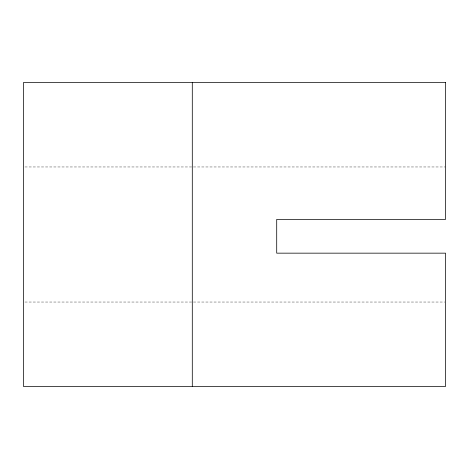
<?xml version="1.0" encoding="UTF-8"?>
<svg xmlns="http://www.w3.org/2000/svg" width="469" height="469" viewBox="0 0 469 469"><rect width="100%" height="100%" fill="white"/><g stroke="black" fill="none" stroke-linecap="round" stroke-linejoin="round"><path stroke-width="0.35" stroke-dasharray="2.35 1.76" d="M24.916 166.964L445.55 166.964M24.916 302.036L444.817 302.036"/><path stroke-width="0.7" d="M192.29 82.544L192.29 386.456M445.55 82.544L23.45 82.544L23.45 386.456L445.55 386.456L445.55 253.16L276.71 253.16L276.71 219.392L445.55 219.392L445.55 82.544"/></g></svg>
